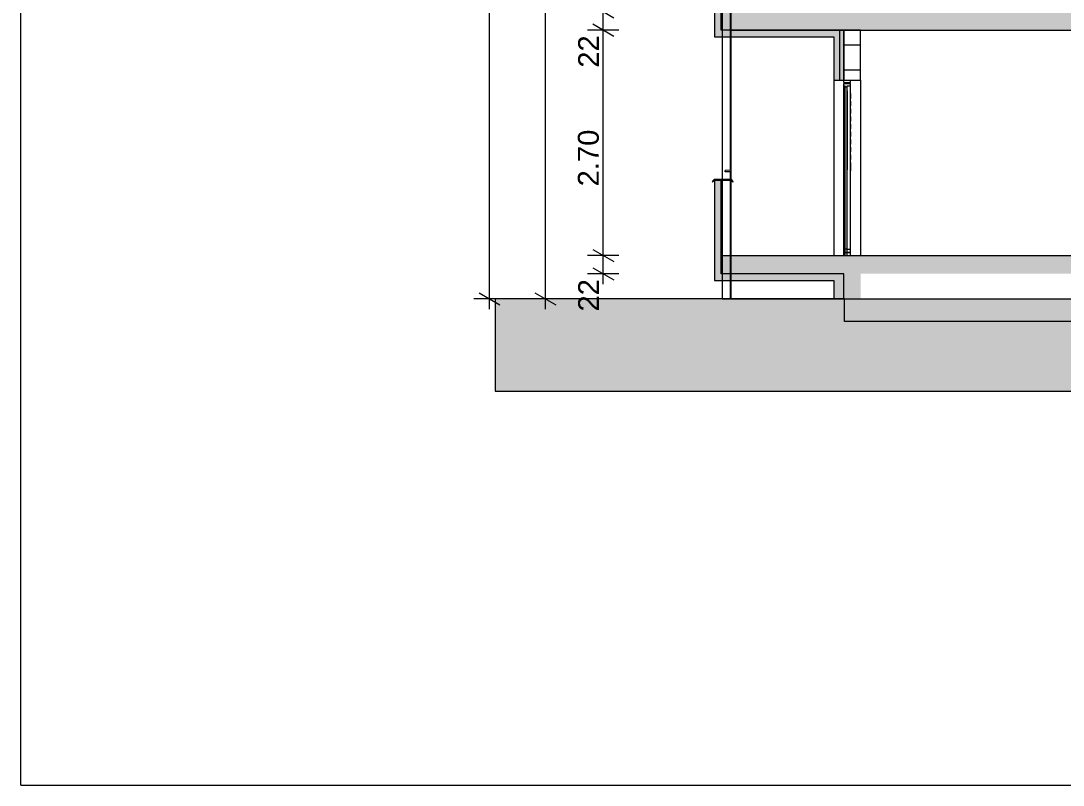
# Model space of a CAD drawing. Header units: feet. Extents: x 2583673 to 2624673, y -122443 to -93743.
# Drawn here: x 2583673 to 2596158, y -122443 to -113288 of the extents above; entities that cross this region are included whole.
import ezdxf

# ---------------------------------------------------------------- set-up
doc = ezdxf.new("R2010")
doc.units = ezdxf.units.FT
doc.header["$MEASUREMENT"] = 0
doc.set_wipeout_variables(frame=1)
doc.linetypes.add('Wipeout_Contour', pattern=[1000, 0, -1000])
doc.layers.add('Dimensioning - General', color=7, linetype='Continuous')
doc.layers.add('Exterior walls', color=7, linetype='Continuous')
for name, color, linetype, lineweight in [('Dimensioning - General_Pen_No__1', 7, 'Continuous', 5), ('Exterior walls_Pen_No__1', 7, 'Continuous', 5), ('Exterior walls_Pen_No__2', 8, 'Continuous', 5), ('Exterior walls_Pen_No__20', 1, 'Continuous', 5), ('Shell - Roof_Pen_No__21', 7, 'Continuous', 5), ('Structural - Bearing_Pen_No__1', 7, 'Continuous', 5)]:
    doc.layers.add(name, color=color, linetype=linetype, lineweight=lineweight)
for name, color, linetype, lineweight, true_color in [('Exterior walls_Pen_No__102', 7, 'Continuous', 5, 0xcccccc), ('Exterior walls_Pen_No__14', 7, 'Continuous', 5, 0xbd8b17), ('Exterior walls_Pen_No__3', 7, 'Continuous', 5, 0xff6600), ('Exterior walls_Pen_No__62', 7, 'Continuous', 5, 0xaaaaaa)]:
    doc.layers.add(name, color=color, linetype=linetype, lineweight=lineweight, true_color=true_color)
doc.styles.add('GENERATED_STYLE_1', font='arial.ttf')
doc.dimstyles.new('GENERATED_STYLE__1', dxfattribs={"dimtxt": 250, "dimasz": 190, "dimexe": 0.18, "dimexo": 3, "dimgap": 0.09, "dimtad": 1, "dimlfac": 0.001, "dimzin": 0, "dimdsep": 46, "dimtxsty": 'GENERATED_STYLE_1', "dimblk": 'ARROWHEAD_2', "dimblk1": 'ARROWHEAD_2', "dimblk2": 'ARROWHEAD_2', "dimcen": 0.09, "dimclrd": 7, "dimclre": 7, "dimclrt": 7, "dimadec": 0, "dimazin": 0, "dimtfac": 1, "dimtdec": 4, "dimtmove": 0, "dimatfit": 3, "dimfxl": 1, "dimtolj": 1, "dimtzin": 0, "dimarcsym": 0})
pattern_1 = [(45, (2247653.82, -76424.97), (-91.92388, 91.92388), [97.499996, -32.5]), (45, (2247653.82, -76333.04), (-91.92388, 91.92388), [97.499996, -32.5])]

# ---------------------------------------------------------------- blocks, each defined once
blk = doc.blocks.new('*D3', base_point=(2247654, -76425))
at = {"layer": 'Dimensioning - General_Pen_No__1', "color": 7, "linetype": 'Continuous', "lineweight": 5, "transparency": 16777216}
for p, q in [((2590836, -116098), (2590461, -116098)), ((2590524, -116026), (2590774, -116171)), ((2590649, -116318), (2590649, -116098)), ((2590836, -116318), (2590461, -116318)), ((2590524, -116246), (2590774, -116391)), ((2590649, -116441), (2590649, -116318))]:
    blk.add_line(p, q, dxfattribs=at)
at = {"layer": 'Dimensioning - General_Pen_No__1', "color": 7, "lineweight": 5, "transparency": 16777216, "insert": (2590599, -116770), "char_height": 250, "attachment_point": 7, "rotation": 90, "style": 'GENERATED_STYLE_1'}
blk.add_mtext('\\A1;22', dxfattribs=at)
blk = doc.blocks.new('ARROWHEAD_2')
at = {"color": 0, "linetype": 'Continuous', "lineweight": 0}
for p, q in [((0, 0), (-1, 0)), ((-0.378, -0.655), (0.378, 0.655))]:
    blk.add_line(p, q, dxfattribs=at)
blk = doc.blocks.new('*D5', base_point=(2247654, -76425))
at = {"layer": 'Dimensioning - General_Pen_No__1', "color": 7, "linetype": 'Continuous', "lineweight": 5, "transparency": 16777216}
for p, q in [((2590524, -113326), (2590774, -113471)), ((2590836, -113398), (2590461, -113398)), ((2590649, -116098), (2590649, -113398)), ((2590836, -116098), (2590461, -116098)), ((2590524, -116026), (2590774, -116171))]:
    blk.add_line(p, q, dxfattribs=at)
at = {"layer": 'Dimensioning - General_Pen_No__1', "color": 7, "lineweight": 5, "transparency": 16777216, "char_height": 250, "attachment_point": 7, "rotation": 90, "style": 'GENERATED_STYLE_1'}
for s, insert in [('\\A1;22', (2590599, -113850)), ('\\A1;2.70', (2590599, -115271))]:
    blk.add_mtext(s, dxfattribs=dict(at, insert=insert))
blk = doc.blocks.new('*D6', base_point=(2247654, -76425))
at = {"layer": 'Dimensioning - General_Pen_No__1', "color": 7, "linetype": 'Continuous', "lineweight": 5, "transparency": 16777216}
for p, q in [((2590524, -113106), (2590774, -113251)), ((2590836, -113178), (2590461, -113178)), ((2590649, -113398), (2590649, -113178)), ((2590524, -113326), (2590774, -113471)), ((2590836, -113398), (2590461, -113398))]:
    blk.add_line(p, q, dxfattribs=at)
blk = doc.blocks.new('*D41', base_point=(2247654, -76425))
at = {"layer": 'Dimensioning - General_Pen_No__1', "color": 7, "linetype": 'Continuous', "lineweight": 5, "transparency": 16777216}
for p, q in [((2589831, -101726), (2590081, -101871)), ((2590144, -101798), (2589769, -101798)), ((2589956, -116618), (2589956, -101798)), ((2589831, -116546), (2590081, -116691)), ((2590144, -116618), (2589769, -116618)), ((2589956, -116741), (2589956, -116618))]:
    blk.add_line(p, q, dxfattribs=at)
at = {"layer": 'Dimensioning - General_Pen_No__1', "color": 7, "lineweight": 5, "transparency": 16777216, "insert": (2589906, -109636), "char_height": 250, "attachment_point": 7, "rotation": 90, "style": 'GENERATED_STYLE_1'}
blk.add_mtext('\\A1;14.82', dxfattribs=at)
blk = doc.blocks.new('*D43', base_point=(2247654, -76425))
at = {"layer": 'Dimensioning - General_Pen_No__1', "color": 7, "linetype": 'Continuous', "lineweight": 5, "transparency": 16777216}
for p, q in [((2589412, -99217), (2589162, -99073)), ((2589287, -99145), (2589287, -99023)), ((2589475, -99145), (2589100, -99145)), ((2589287, -116618), (2589287, -99145)), ((2589162, -116546), (2589412, -116691)), ((2589475, -116618), (2589100, -116618)), ((2589287, -116741), (2589287, -116618))]:
    blk.add_line(p, q, dxfattribs=at)
at = {"layer": 'Dimensioning - General_Pen_No__1', "color": 7, "lineweight": 5, "transparency": 16777216, "insert": (2589237, -108309), "char_height": 250, "attachment_point": 7, "rotation": 90, "style": 'GENERATED_STYLE_1'}
blk.add_mtext('\\A1;17.47', dxfattribs=at)

msp = doc.modelspace()

# ---------------------------------------------------------------- hatches: boundary and pattern name
at = {"layer": 'Exterior walls_Pen_No__1', "linetype": 'Continuous', "lineweight": 5}
h = msp.add_hatch(dxfattribs=at)
h.set_pattern_fill('GRID_30X30', style=0, pattern_type=2)
h.set_pattern_definition([(0, (2593530.83, -116274.38), (0, 300), []), (90, (2593530.83, -116274.38), (-300, 0), [])])
h.paths.add_polyline_path([(2593730.83, -113998.346), (2593730.83, -113398.346), (2593530.83, -113398.346), (2593530.83, -113998.346)])
at = {"layer": 'Structural - Bearing_Pen_No__1', "linetype": 'Continuous', "lineweight": 5}
for points in [[(2593730.83, -116318.346), (2593530.835, -116318.346), (2593530.835, -116618.346), (2593730.83, -116618.346)], [(2609350.83, -116887.929), (2609350.83, -116618.346), (2593530.858, -116618.346), (2593530.858, -116887.929)]]:
    msp.add_hatch(color=7, dxfattribs=at).paths.add_polyline_path(points)

# ---------------------------------------------------------------- linework, layer by layer
at = {"layer": 'Exterior walls_Pen_No__1', "color": 7, "linetype": 'Continuous', "lineweight": 5, "flags": 128}
msp.add_lwpolyline([(2593730.83, -113998.346), (2593730.83, -113398.346), (2593530.83, -113398.346), (2593530.83, -113998.346)], close=True, dxfattribs=at)
at = {"layer": 'Shell - Roof_Pen_No__21', "color": 7, "linetype": 'Continuous', "lineweight": 5}
for q in [(2583673.367, -93742.756), (2624673.367, -122442.756)]:
    msp.add_line((2583673.367, -122442.756), q, dxfattribs=at)

# ---------------------------------------------------------------- wipeouts: each hides what was drawn before it
at = {"color": 254, "linetype": 'Wipeout_Contour', "lineweight": 0, "ltscale": 10377733.24357206}
msp.add_wipeout([(2592073.248, -101798.346), (2592073.248, -116618.346), (2592173.248, -116618.346), (2592173.248, -101798.346)], dxfattribs=at).dxf.layer = 'Exterior walls'

# ---------------------------------------------------------------- next in the draw order: hatches: boundary and pattern name
at = {"layer": 'Exterior walls_Pen_No__102', "linetype": 'Continuous', "lineweight": 5, "true_color": 0xcccccc}
h = msp.add_hatch(dxfattribs=at)
h.set_pattern_fill('EARTH', color=254, style=0, pattern_type=2)
h.set_pattern_definition([(45, (2247653.82, -76424.97), (-137.88582, 137.88582), []), (45, (2247607.86, -76379), (-275.77163, 275.77163), []), (45, (2247561.9, -76333.04), (-275.77163, 275.77163), []), (135, (2247515.937, -76287.08), (45.961939, 45.961939), [194.99999, -194.99999])])
h.paths.add_polyline_path([(2593537.497, -116618.346), (2589354.283, -116618.346), (2589354.283, -117724.346), (2611653.068, -117724.346), (2611653.068, -116398.346), (2609350.83, -116398.346), (2609350.83, -116887.929), (2593537.497, -116887.929)])

# ---------------------------------------------------------------- next in the draw order: linework, layer by layer
at = {"layer": 'Exterior walls_Pen_No__1', "color": 7, "linetype": 'Continuous', "lineweight": 5}
msp.add_line((2592060.83, -116098.346), (2592060.83, -115198.346), dxfattribs=at)
at = {"layer": 'Exterior walls_Pen_No__1', "color": 7, "linetype": 'Continuous', "lineweight": 5, "flags": 128}
for points in [[(2592073.248, -101798.346), (2592073.248, -116618.346), (2592173.248, -116618.346), (2592173.248, -101798.346)], [(2593537.497, -116618.346), (2589354.283, -116618.346), (2589354.283, -117724.346), (2611653.068, -117724.346), (2611653.068, -116398.346), (2609350.83, -116398.346), (2609350.83, -116887.929), (2593537.497, -116887.929)]]:
    msp.add_lwpolyline(points, close=True, dxfattribs=at)
at = {"layer": 'Structural - Bearing_Pen_No__1', "color": 7, "linetype": 'Continuous', "lineweight": 5}
msp.add_line((2592180.83, -116618.346), (2602530.83, -116618.346), dxfattribs=at)

# ---------------------------------------------------------------- next in the draw order: wipeouts: each hides what was drawn before it
at = {"color": 254, "linetype": 'Wipeout_Contour', "lineweight": 0, "ltscale": 10384785.72913613}
msp.add_wipeout([(2593730.83, -113998.346), (2593560.83, -113998.346), (2593560.83, -116098.346), (2593730.83, -116098.346)], dxfattribs=at).dxf.layer = 'Exterior walls'

# ---------------------------------------------------------------- next in the draw order: linework, layer by layer
at = {"layer": 'Exterior walls_Pen_No__1', "color": 7, "linetype": 'Continuous', "lineweight": 5}
for q in [(2593730.83, -113398.346), (2593730.83, -116098.346)]:
    msp.add_line((2593730.83, -113998.346), q, dxfattribs=at)

# ---------------------------------------------------------------- next in the draw order: wipeouts: each hides what was drawn before it
at = {"color": 254, "linetype": 'Wipeout_Contour', "lineweight": 0, "ltscale": 10381476.36280775}
msp.add_wipeout([(2593480.83, -116098.346), (2593480.83, -113398.346), (2592180.83, -113398.346), (2592180.83, -116098.346)], dxfattribs=at).dxf.layer = 'Exterior walls'

# ---------------------------------------------------------------- next in the draw order: hatches: boundary and pattern name
at = {"layer": 'Exterior walls_Pen_No__14', "linetype": 'Continuous', "lineweight": 5, "true_color": 0xbd8b17}
h = msp.add_hatch(dxfattribs=at)
h.set_pattern_fill('STYROFOAM_SM_INSULATION', color=42, style=0, pattern_type=2)
h.set_pattern_definition([(90, (2604131.302, -113338.346), (-34.64102, 0), [20, -40]), (90, (2604113.98, -113308.346), (-34.64102, 0), [20, -40]), (150, (2604131.302, -113318.346), (17.32051, 30), [20, -40]), (150, (2604096.66, -113318.346), (17.32051, 30), [20, -40]), (210, (2604131.302, -113338.346), (-17.32051, 30), [20, -40]), (210, (2604096.66, -113338.346), (-17.32051, 30), [20, -40])])
h.paths.add_polyline_path([(2591980.631, -112278.346), (2591980.631, -113478.346), (2593410.707, -113478.346), (2593410.707, -113998.346), (2593530.835, -113998.346), (2593530.83, -113398.335), (2592060.83, -113398.348), (2592060.83, -112278.346)])
at = {"layer": 'Exterior walls_Pen_No__62', "linetype": 'Continuous', "lineweight": 5, "true_color": 0xaaaaaa}
msp.add_hatch(color=253, dxfattribs=at).paths.add_polyline_path([(2591977.517, -115190.346), (2591955.174, -115212.688), (2591960.831, -115218.345), (2591980.83, -115198.346), (2592180.83, -115198.346), (2592201.311, -115218.826), (2592206.967, -115213.169), (2592184.144, -115190.346)])
at = {"layer": 'Structural - Bearing_Pen_No__1', "linetype": 'Continuous', "lineweight": 5}
msp.add_hatch(color=7, dxfattribs=at).paths.add_polyline_path([(2603340.83, -113398.346), (2603340.83, -113178.346), (2592060.83, -113178.346), (2592060.83, -113398.346)])

# ---------------------------------------------------------------- next in the draw order: linework, layer by layer
at = {"layer": 'Exterior walls_Pen_No__1', "color": 7, "linetype": 'Continuous', "lineweight": 5}
for p, q in [((2593480.83, -113998.346), (2593480.83, -113398.346)), ((2593480.83, -113398.346), (2593530.83, -113398.346)), ((2593530.83, -113398.346), (2593730.83, -113398.346)), ((2593530.83, -113998.346), (2593530.83, -113398.346)), ((2593530.83, -113998.346), (2593530.83, -113398.346)), ((2593410.707, -113998.346), (2593410.707, -116098.346)), ((2593480.83, -113998.346), (2593530.83, -113998.346)), ((2593530.83, -113998.346), (2593730.83, -113998.346)), ((2593530.83, -113998.346), (2593610.83, -113998.346)), ((2592060.83, -115198.346), (2592180.83, -115198.346)), ((2592180.83, -116098.346), (2592180.83, -115198.346)), ((2592060.83, -116098.346), (2592180.83, -116098.346))]:
    msp.add_line(p, q, dxfattribs=at)
at = {"layer": 'Exterior walls_Pen_No__1', "color": 7, "linetype": 'Continuous', "lineweight": 5, "flags": 128}
for points in [[(2591980.631, -112278.346), (2591980.631, -113478.346), (2593410.707, -113478.346), (2593410.707, -113998.346), (2593530.835, -113998.346), (2593530.83, -113398.335), (2592060.83, -113398.348), (2592060.83, -112278.346)], [(2591977.517, -115190.346), (2591955.174, -115212.688), (2591960.831, -115218.345), (2591980.83, -115198.346), (2592180.83, -115198.346), (2592201.311, -115218.826), (2592206.967, -115213.169), (2592184.144, -115190.346)], [(2592180.83, -115198.346), (2592060.83, -115198.346), (2592060.83, -116098.346), (2592180.83, -116098.346)]]:
    msp.add_lwpolyline(points, close=True, dxfattribs=at)
at = {"layer": 'Structural - Bearing_Pen_No__1', "color": 7, "linetype": 'Continuous', "lineweight": 5}
for p, q in [((2592180.83, -113398.346), (2592180.83, -113178.346)), ((2592180.83, -113398.346), (2603340.83, -113398.346)), ((2592180.83, -116618.346), (2592180.83, -116098.346))]:
    msp.add_line(p, q, dxfattribs=at)

# ---------------------------------------------------------------- next in the draw order: dimensions: what is measured, and where the dimension line sits
at = {"layer": 'Dimensioning - General', "color": 7, "linetype": 'Continuous', "lineweight": 5}
for base, p1, p2, picture, middle in [((2590648.751, -113178.346), (2592180.83, -113398.346), (2592180.83, -113178.346), '*D6', (2590473.751, -113659.437)), ((2590648.751, -116098.346), (2592060.83, -116318.346), (2592180.83, -116098.346), '*D3', (2590473.751, -116579.437))]:
    dim = msp.add_linear_dim(base=base, p1=p1, p2=p2, angle=90, dimstyle='GENERATED_STYLE__1', dxfattribs=at)
    dim.commit()
    dim.dimension.update_dxf_attribs({"geometry": picture, "text_midpoint": middle, "dimtype": 160, "text_rotation": 90})

# ---------------------------------------------------------------- next in the draw order: wipeouts: each hides what was drawn before it
at = {"color": 254, "linetype": 'Wipeout_Contour', "lineweight": 0, "ltscale": 12980414.09410325}
msp.add_wipeout([(2593530.83, -114068.346), (2593530.83, -116098.346), (2593545.43, -116098.346), (2593545.43, -114078.346), (2593545.43, -114068.346)], dxfattribs=at).dxf.layer = 'Exterior walls'
at = {"color": 254, "linetype": 'Wipeout_Contour', "lineweight": 0, "ltscale": 10378797.8335579}
msp.add_wipeout([(2592180.83, -115098.346), (2592180.83, -115075.966), (2592110.83, -115079.635), (2592110.83, -115098.346)], dxfattribs=at).dxf.layer = 'Exterior walls'

# ---------------------------------------------------------------- next in the draw order: linework, layer by layer
at = {"layer": 'Exterior walls_Pen_No__2', "color": 8, "linetype": 'Continuous', "lineweight": 5}
msp.add_line((2592180.83, -115198.346), (2592180.83, -113398.346), dxfattribs=at)
at = {"layer": 'Exterior walls_Pen_No__20', "color": 1, "linetype": 'Continuous', "lineweight": 5}
for p, q in [((2592180.83, -115075.966), (2592110.83, -115079.635)), ((2592110.83, -115098.346), (2592110.83, -115079.635)), ((2592180.83, -115098.346), (2592110.83, -115098.346))]:
    msp.add_line(p, q, dxfattribs=at)

# ---------------------------------------------------------------- next in the draw order: dimensions: what is measured, and where the dimension line sits
at = {"layer": 'Dimensioning - General', "color": 7, "linetype": 'Continuous', "lineweight": 5}
for base, p1, p2, picture, middle in [((2589956.391, -101798.346), (2592073.248, -116618.346), (2591830.83, -101798.346), '*D41', (2589781.391, -109215.773)), ((2590648.751, -113398.346), (2592180.83, -116098.346), (2592180.83, -113398.346), '*D5', (2590473.751, -114945.927))]:
    dim = msp.add_linear_dim(base=base, p1=p1, p2=p2, angle=90, dimstyle='GENERATED_STYLE__1', dxfattribs=at)
    dim.commit()
    dim.dimension.update_dxf_attribs({"geometry": picture, "text_midpoint": middle, "dimtype": 160, "text_rotation": 90})

# ---------------------------------------------------------------- next in the draw order: wipeouts: each hides what was drawn before it
at = {"color": 254, "linetype": 'Wipeout_Contour', "lineweight": 0, "ltscale": 10384442.30215653}
msp.add_wipeout([(2593570.83, -116098.346), (2593570.83, -114078.346), (2593545.43, -114078.346), (2593545.43, -116098.346)], dxfattribs=at).dxf.layer = 'Exterior walls'

# ---------------------------------------------------------------- next in the draw order: hatches: boundary and pattern name
at = {"layer": 'Exterior walls_Pen_No__14', "linetype": 'Continuous', "lineweight": 5, "true_color": 0xbd8b17}
h = msp.add_hatch(dxfattribs=at)
h.set_pattern_fill('STYROFOAM_SM_INSULATION', color=42, style=0, pattern_type=2)
h.set_pattern_definition([(90, (2604131.307, -116258.356), (-34.64102, 0), [20, -40]), (90, (2604113.987, -116228.356), (-34.64102, 0), [20, -40]), (150, (2604131.307, -116238.356), (17.32051, 30), [20, -40]), (150, (2604096.666, -116238.356), (17.32051, 30), [20, -40]), (210, (2604131.307, -116258.356), (-17.32051, 30), [20, -40]), (210, (2604096.666, -116258.356), (-17.32051, 30), [20, -40])])
h.paths.add_polyline_path([(2591980.636, -115198.356), (2591980.636, -116398.356), (2593410.712, -116398.356), (2593410.712, -116618.346), (2593530.838, -116618.346), (2593530.835, -116318.346), (2592060.835, -116318.358), (2592060.835, -115198.356)])
at = {"layer": 'Exterior walls_Pen_No__3', "linetype": 'Continuous', "lineweight": 5, "true_color": 0xff6600}
h = msp.add_hatch(dxfattribs=at)
h.set_pattern_fill('DASHED', color=30, style=0, pattern_type=2)
h.set_pattern_definition(pattern_1)
h.paths.add_polyline_path([(2593540.83, -114038.346), (2593550.83, -114038.346), (2593550.83, -114028.346), (2593540.83, -114028.346)])
h = msp.add_hatch(dxfattribs=at)
h.set_pattern_fill('DASHED', color=30, style=0, pattern_type=2)
h.set_pattern_definition(pattern_1)
h.paths.add_polyline_path([(2593540.83, -116068.346), (2593550.83, -116068.346), (2593550.83, -116058.346), (2593540.83, -116058.346)])
at = {"layer": 'Structural - Bearing_Pen_No__1', "linetype": 'Continuous', "lineweight": 5}
msp.add_hatch(color=7, dxfattribs=at).paths.add_polyline_path([(2602880.83, -116318.346), (2602880.83, -116098.346), (2592060.83, -116098.346), (2592060.83, -116318.346)])

# ---------------------------------------------------------------- next in the draw order: linework, layer by layer
at = {"layer": 'Exterior walls_Pen_No__1', "color": 7, "linetype": 'Continuous', "lineweight": 5}
for p, q in [((2593530.83, -114028.346), (2593530.83, -113998.346)), ((2593530.83, -114028.346), (2593610.83, -114028.346)), ((2593530.83, -114068.346), (2593530.83, -114038.346)), ((2593530.83, -114038.346), (2593610.83, -114038.346)), ((2593530.83, -116098.346), (2593530.83, -114068.346)), ((2593530.83, -114068.346), (2593545.43, -114068.346)), ((2593540.83, -114028.346), (2593550.83, -114028.346)), ((2593540.83, -114038.346), (2593540.83, -114028.346)), ((2593540.83, -114038.346), (2593550.83, -114038.346)), ((2593545.43, -114078.346), (2593545.43, -114068.346)), ((2593545.43, -114078.346), (2593570.83, -114078.346)), ((2593545.43, -116058.346), (2593545.43, -114078.346)), ((2593550.83, -114038.346), (2593550.83, -114028.346)), ((2593570.83, -114068.346), (2593610.83, -114068.346)), ((2593570.83, -114078.346), (2593570.83, -114068.346)), ((2593570.83, -114068.346), (2593610.83, -114068.346)), ((2593570.83, -116058.346), (2593570.83, -114068.346)), ((2593610.83, -114028.346), (2593610.83, -113998.346)), ((2593610.83, -114068.346), (2593610.83, -114038.346)), ((2593610.83, -116098.346), (2593610.83, -114068.346)), ((2593570.73, -114126.073), (2593570.73, -115073.395)), ((2593610.93, -114160.043), (2593610.93, -114216.473)), ((2593610.93, -114251.741), (2593610.93, -114308.171)), ((2593610.93, -114343.439), (2593610.93, -114399.868)), ((2593610.93, -114435.137), (2593610.93, -114491.566)), ((2593610.93, -114526.834), (2593610.93, -114583.264)), ((2593610.93, -114618.532), (2593610.93, -114674.962)), ((2593610.93, -114710.23), (2593610.93, -114766.659)), ((2593610.93, -114801.928), (2593610.93, -114858.357)), ((2593610.93, -114893.625), (2593610.93, -114950.055)), ((2593570.73, -116040.619), (2593570.73, -115093.297)), ((2593610.93, -114985.323), (2593610.93, -115026.916)), ((2593610.93, -115026.916), (2593610.93, -115083.346)), ((2593610.93, -115139.775), (2593610.93, -115083.346)), ((2593610.93, -115181.368), (2593610.93, -115139.775)), ((2593610.93, -115273.066), (2593610.93, -115216.637)), ((2593610.93, -115364.764), (2593610.93, -115308.334)), ((2593610.93, -115456.461), (2593610.93, -115400.032)), ((2593610.93, -115548.159), (2593610.93, -115491.73)), ((2593610.93, -115639.857), (2593610.93, -115583.428)), ((2593610.93, -115731.555), (2593610.93, -115675.125)), ((2593610.93, -115823.252), (2593610.93, -115766.823)), ((2593610.93, -115914.95), (2593610.93, -115858.521)), ((2593610.93, -116006.648), (2593610.93, -115950.219)), ((2593545.43, -116098.346), (2593545.43, -116068.346)), ((2593570.83, -116098.346), (2593570.83, -116068.346)), ((2593570.83, -116098.346), (2593610.83, -116098.346))]:
    msp.add_line(p, q, dxfattribs=at)
at = {"layer": 'Exterior walls_Pen_No__1', "color": 7, "linetype": 'Continuous', "lineweight": 5, "flags": 128}
for points in [[(2591980.636, -115198.356), (2591980.636, -116398.356), (2593410.712, -116398.356), (2593410.712, -116618.346), (2593530.838, -116618.346), (2593530.835, -116318.346), (2592060.835, -116318.358), (2592060.835, -115198.356)], [(2593610.83, -116058.346), (2593610.83, -116028.346), (2593570.83, -116028.346), (2593570.83, -116023.346), (2593545.43, -116023.346), (2593545.43, -116028.346), (2593530.83, -116028.346), (2593530.83, -116058.346)], [(2593610.83, -116098.346), (2593610.83, -116068.346), (2593530.83, -116068.346), (2593530.83, -116098.346)], [(2593540.83, -116068.346), (2593550.83, -116068.346), (2593550.83, -116058.346), (2593540.83, -116058.346)]]:
    msp.add_lwpolyline(points, close=True, dxfattribs=at)
at = {"layer": 'Structural - Bearing_Pen_No__1', "color": 7, "linetype": 'Continuous', "lineweight": 5}
msp.add_line((2592180.83, -116098.346), (2601930.83, -116098.346), dxfattribs=at)

# ---------------------------------------------------------------- next in the draw order: dimensions: what is measured, and where the dimension line sits
at = {"layer": 'Dimensioning - General', "color": 7, "linetype": 'Continuous', "lineweight": 5}
dim = msp.add_linear_dim(base=(2589287.242, -99144.778), p1=(2592073.248, -116618.346), p2=(2599935.224, -99144.778), angle=90, dimstyle='GENERATED_STYLE__1', dxfattribs=at)
dim.commit()
dim.dimension.update_dxf_attribs({"geometry": '*D43', "text_midpoint": (2589112.242, -107888.989), "dimtype": 160, "text_rotation": 90})

doc.saveas('drawing.dxf')
